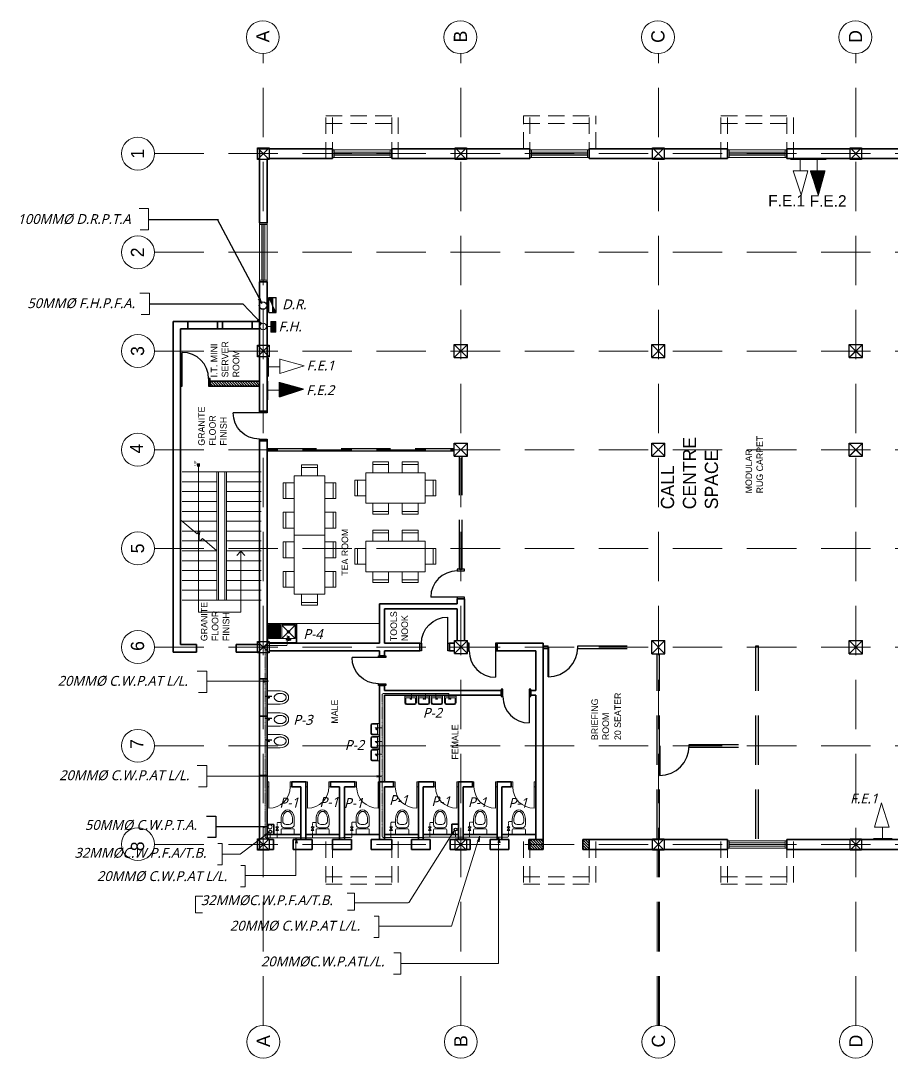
# Model space of a CAD drawing. Header units: millimetres. Extents: x -599088 to 175795, y -639251 to 31.
# Drawn here: x -297999 to -271529, y -127545 to -96008 of the extents above; entities that cross this region are included whole.
import ezdxf
from ezdxf.enums import TextEntityAlignment as Align

# ---------------------------------------------------------------- set-up
doc = ezdxf.new("R2010")
doc.units = ezdxf.units.MM
doc.header["$LTSCALE"] = 2
doc.header["$MEASUREMENT"] = 0
doc.linetypes.add('DASHED', pattern=[0.75, 0.5, -0.25])
doc.linetypes.add('DASHED2', pattern=[0.375, 0.25, -0.125])
doc.layers.get('0').update_dxf_attribs({"lineweight": 5})
for name, color, linetype, lineweight in [('Dim', 8, 'Continuous', 13), ('Fixtures', 7, 'Continuous', 5), ('GRID', 8, 'Continuous', 5), ('gridlines', 8, 'DASHED2', 5), ('Handrails', 8, 'Continuous', 5), ('Hatch', 8, 'Continuous', 5), ('LAYER1', 8, 'Continuous', 5), ('Layer2', 8, 'Continuous', 25), ('Layer4', 8, 'Continuous', 5), ('Layer5', 8, 'Continuous', 25), ("Supervisor's seat", 7, 'Continuous', 25), ('text', 8, 'Continuous', 5), ('TEXT3', 8, 'Continuous', 5), ('WALLS', 8, 'Continuous', 35), ('WIN-DOOR', 8, 'Continuous', 13), ('win_doors', 8, 'Continuous', 13), ('WINDOWS_DOORS', 8, 'Continuous', 5), ('WTER', 8, 'Continuous', 25)]:
    doc.layers.add(name, color=color, linetype=linetype, lineweight=lineweight)
doc.layers.add('DOORS', color=8, linetype='Continuous')
doc.layers.get('Dim').off()
doc.styles.add('LUCY', font='')
doc.styles.add('STYLUS', font='stylu.ttf')
doc.styles.get('LUCY').set_extended_font_data('Lucida Sans', italic=True)
pattern_1 = [(45, (0, 0), (-0.08838834765, 0.08838834765), [])]

# ---------------------------------------------------------------- blocks, each defined once
blk = doc.blocks.new('Grid no')
at = {"layer": 'GRID'}
blk.add_circle((0, 500), 500, dxfattribs=at)
blk.add_attdef('GRNO', text='', height=400, dxfattribs=at).set_placement((0, 500), align=Align.MIDDLE_CENTER)
blk = doc.blocks.new('W1800')
at = {"layer": 'WIN-DOOR'}
for points in [[(0, 0), (230, 0), (230, -50), (0, -50)], [(0, -1800), (230, -1800), (230, -1750), (0, -1750)]]:
    blk.add_lwpolyline(points, close=True, dxfattribs=at)
at = {"layer": 'WINDOWS_DOORS'}
for p, q in [((0, -1800), (0, 0)), ((0, 0), (230, 0)), ((230, 0), (230, -1800)), ((69, -1750), (69, -50)), ((114, -50), (114, -1750)), ((161, -1750), (161, -50)), ((230, -1800), (0, -1800))]:
    blk.add_line(p, q, dxfattribs=at)
blk = doc.blocks.new('STEP ARROW')
at = {"layer": 'Hatch'}
for p, q in [((4524, 0), (0, 0)), ((0, 0), (0, -1290)), ((4431, 30), (4521, 30)), ((4431, -30), (4521, -30)), ((1850, -1290), (1725, -1165)), ((0, -1290), (1850, -1290)), ((1850, -1290), (1725, -1415))]:
    blk.add_line(p, q, dxfattribs=at)
at = {"layer": 'text', "insert": (4454, 51), "char_height": 80, "width": 68, "attachment_point": 7}
blk.add_mtext('{\\fStylus BT|b0|i0|c0|p34;UP}', dxfattribs=at)
blk = doc.blocks.new('STEP CUT')
at = {"layer": 'Handrails', "linetype": 'Continuous'}
for p, q in [((333, 571), (-86, 79)), ((-225, -85), (-599, -524))]:
    blk.add_line(p, q, dxfattribs=at)
for points, knots in [([(-224, 17), (-266, 20), (-337, 17), (-265, -49), (-225, -85)], [321.725709, 321.725709, 321.725709, 321.725709, 418.129398, 535.034836, 535.034836, 535.034836, 535.034836]), ([(-86, 79), (-42, 49), (80, -36), (-134, 10), (-224, 17)], [0, 0, 0, 0, 115.30598, 321.725709, 321.725709, 321.725709, 321.725709])]:
    blk.add_open_spline(points, degree=3, knots=knots, dxfattribs=at)
blk = doc.blocks.new('wc')
for p, q in [((0, 458), (0, 308)), ((50, 458), (50, 408)), ((350, 408), (350, 458)), ((400, 308), (400, 458)), ((0, 150), (0, 0)), ((0, 0), (400, 0)), ((25, 175), (375, 175)), ((100, 208), (300, 208)), ((150, 308), (250, 308)), ((190, 208), (190, 175)), ((210, 208), (210, 175)), ((400, 0), (400, 150))]:
    blk.add_line(p, q)
for centre, radius, start, end in [((150, 408), 100, 180, 270), ((250, 408), 100, 270, 0), ((100, 308), 100, 180, 270), ((25, 150), 25, 90, 180), ((300, 308), 100, 270, 0), ((300, 308), 100, 270, 0), ((375, 150), 25, 360, 90)]:
    blk.add_arc(centre, radius, start, end)
blk.add_ellipse((200, 458), major_axis=(0, 300), ratio=0.666667, start_param=4.712389, end_param=7.853982)
blk.add_open_spline([(350, 458), (350, 466), (350, 474), (348, 496), (347, 510), (342, 537), (339, 551), (332, 576), (327, 588), (318, 611), (312, 622), (301, 641), (294, 650), (283, 665), (277, 670), (266, 681), (261, 685), (250, 693), (244, 696), (233, 701), (228, 703), (217, 706), (212, 707), (201, 708), (196, 708), (185, 706), (180, 705), (169, 702), (163, 700), (152, 694), (147, 691), (136, 682), (130, 678), (119, 667), (114, 661), (104, 647), (99, 640), (89, 624), (85, 616), (77, 598), (73, 589), (66, 569), (63, 559), (58, 538), (56, 527), (53, 506), (52, 494), (50, 475), (50, 466), (50, 458)], degree=3, knots=[4.712389, 4.712389, 4.712389, 4.712389, 4.805294, 4.805294, 4.96378, 4.96378, 5.122267, 5.122267, 5.280753, 5.280753, 5.439239, 5.439239, 5.597725, 5.597725, 5.724795, 5.724795, 5.851866, 5.851866, 5.978936, 5.978936, 6.106006, 6.106006, 6.233076, 6.233076, 6.360146, 6.360146, 6.487216, 6.487216, 6.614287, 6.614287, 6.741357, 6.741357, 6.868427, 6.868427, 6.995497, 6.995497, 7.122567, 7.122567, 7.249638, 7.249638, 7.376708, 7.376708, 7.503778, 7.503778, 7.630848, 7.630848, 7.757918, 7.757918, 7.853982, 7.853982, 7.853982, 7.853982])
blk = doc.blocks.new('d750l-150')
at = {"layer": 'WINDOWS_DOORS'}
blk.add_line((50, 150), (50, 800), dxfattribs=at)
for points in [[(50, 0), (0, 0), (0, 150), (50, 150)], [(750, 0), (700, 0), (700, 150), (750, 150)]]:
    blk.add_lwpolyline(points, close=True, dxfattribs=at)
blk.add_arc((50, 150), 650, 0, 90, dxfattribs=at)
blk = doc.blocks.new('bidet')
for p, q in [((0, 400), (0, 0)), ((400, 0), (400, 400)), ((0, 0), (400, 0)), ((0, 0), (200, 0)), ((0, 0), (200, 0))]:
    blk.add_line(p, q)
for radius in [23.9, 18.9, 13.9]:
    blk.add_circle((200, 50), radius)
blk.add_ellipse((200, 400), major_axis=(0, 256), ratio=0.780874, start_param=4.712389, end_param=7.853982)
for points in [[(325, 400), (325, 406), (325, 413), (323, 429), (322, 439), (318, 459), (316, 469), (309, 487), (306, 496), (298, 512), (293, 520), (284, 534), (279, 540), (268, 551), (263, 556), (252, 564), (246, 568), (235, 574), (229, 576), (218, 579), (213, 580), (202, 581), (197, 581), (186, 580), (180, 579), (169, 576), (164, 573), (153, 567), (147, 564), (136, 555), (131, 550), (120, 538), (115, 532), (106, 518), (101, 510), (93, 494), (90, 485), (84, 466), (81, 457), (78, 437), (76, 427), (75, 411), (75, 406), (75, 400)], [(325, 400), (325, 394), (325, 387), (323, 371), (322, 361), (318, 341), (316, 331), (309, 313), (306, 304), (298, 288), (293, 280), (284, 266), (279, 260), (268, 249), (263, 244), (252, 236), (246, 232), (235, 226), (229, 224), (218, 221), (213, 220), (202, 219), (197, 219), (186, 220), (180, 221), (169, 224), (164, 227), (153, 233), (147, 236), (136, 245), (131, 250), (120, 262), (115, 268), (106, 282), (101, 290), (93, 306), (90, 315), (84, 334), (81, 343), (78, 363), (76, 373), (75, 389), (75, 394), (75, 400)]]:
    blk.add_open_spline(points, degree=3, knots=[4.712389, 4.712389, 4.712389, 4.712389, 4.809848, 4.809848, 4.965569, 4.965569, 5.121291, 5.121291, 5.277012, 5.277012, 5.432733, 5.432733, 5.588455, 5.588455, 5.744176, 5.744176, 5.899897, 5.899897, 6.055619, 6.055619, 6.21134, 6.21134, 6.367061, 6.367061, 6.522783, 6.522783, 6.678504, 6.678504, 6.834226, 6.834226, 6.989947, 6.989947, 7.145668, 7.145668, 7.30139, 7.30139, 7.457111, 7.457111, 7.612832, 7.612832, 7.768554, 7.768554, 7.853982, 7.853982, 7.853982, 7.853982])
blk = doc.blocks.new('d900l')
at = {"linetype": 'ByBlock'}
blk.add_line((50, 230), (50, 1030), dxfattribs=at)
for points in [[(0, 0), (50, 0), (50, 230), (0, 230)], [(850, 0), (900, 0), (900, 230), (850, 230)]]:
    blk.add_lwpolyline(points, close=True, dxfattribs=at)
blk.add_arc((50, 230), 800, 0, 90, dxfattribs=at)
blk = doc.blocks.new('900 DOOR 2')
at = {"layer": 'Layer5'}
for p, q in [((900, 20), (0, 20)), ((900, 0), (0, 0))]:
    blk.add_line(p, q, dxfattribs=at)
blk.add_arc((0, 0), 900, 0, 90, dxfattribs=at)
blk = doc.blocks.new('sink900')
for p, q in [((0, 600), (0, 0)), ((900, 600), (0, 600)), ((0, 600), (50, 600)), ((0, 600), (100, 600)), ((20, 580), (20, 20)), ((880, 580), (20, 580)), ((450, 450), (50, 50)), ((50, 450), (450, 50)), ((50, 450), (50, 50)), ((450, 450), (50, 450)), ((168, 489), (325, 489)), ((230, 518), (230, 390)), ((230, 518), (260, 518)), ((260, 390), (230, 390)), ((260, 518), (260, 390)), ((450, 50), (450, 450)), ((450, 50), (450, 450)), ((450, 450), (850, 450)), ((490, 50), (490, 450)), ((490, 425), (850, 425)), ((490, 400), (850, 400)), ((490, 375), (850, 375)), ((490, 350), (850, 350)), ((490, 325), (850, 325)), ((850, 450), (850, 50)), ((880, 20), (880, 580)), ((900, 0), (900, 600)), ((0, 0), (900, 0)), ((20, 20), (880, 20)), ((50, 50), (450, 50)), ((490, 300), (850, 300)), ((490, 275), (850, 275)), ((850, 250), (490, 250)), ((850, 225), (490, 225)), ((850, 225), (490, 225)), ((850, 200), (490, 200)), ((850, 175), (490, 175)), ((850, 150), (490, 150)), ((850, 125), (490, 125)), ((850, 100), (490, 100)), ((850, 75), (490, 75)), ((850, 50), (490, 50))]:
    blk.add_line(p, q)
for centre, radius in [((197, 485), 20), ((288, 485), 20), ((250, 250), 40), ((250, 250), 30)]:
    blk.add_circle(centre, radius)
blk = doc.blocks.new('BASIN350')
for p, q in [((0, 200), (0, 0)), ((0, 0), (350, 0)), ((25, 200), (25, 50)), ((25, 50), (325, 50)), ((300, 250), (50, 250)), ((300, 225), (50, 225)), ((325, 50), (325, 200)), ((350, 0), (350, 200))]:
    blk.add_line(p, q)
for radius in [17.4, 12.4]:
    blk.add_circle((175, 75), radius)
for centre, radius, start, end in [((50, 200), 50, 90, 180), ((50, 200), 25, 90, 180), ((300, 200), 50, 0, 90), ((300, 200), 25, 360, 90)]:
    blk.add_arc(centre, radius, start, end)

msp = doc.modelspace()

# ---------------------------------------------------------------- hatches: boundary and pattern name
at = {"layer": 'Hatch'}
h = msp.add_hatch(dxfattribs=at)
h.set_pattern_fill('ANSI31', color=256, scale=450, angle=90, style=0)
h.set_pattern_definition([(135, (-407465.25, -166178.707), (-39.774756, -39.774756), [])])
h.paths.add_polyline_path([(-291871, -106967), (-292243, -106967), (-292243, -107117), (-290748, -107117), (-290748, -106967)])
h = msp.add_hatch(dxfattribs=at)
h.set_pattern_fill('ANSI31', color=256, scale=450, angle=90, style=0)
h.set_pattern_definition([(135, (-410110, -232280), (-39.774756, -39.774756), [])])
h.paths.add_polyline_path([(-282533, -120897), (-282533, -121047), (-282128, -121047), (-282128, -120897)])
h.paths.add_polyline_path([(-282533, -121047), (-282533, -121197), (-282128, -121197), (-282128, -121047)])
h.paths.add_polyline_path([(-280928, -121047), (-280928, -121197), (-280733, -121197), (-280733, -121047)])
h.paths.add_polyline_path([(-280928, -120897), (-280928, -121047), (-280733, -121047), (-280733, -120957), (-280733, -120897)])
at = {"layer": 'TEXT3'}
h = msp.add_hatch(dxfattribs=at)
h.set_pattern_fill('ANSI31', color=4, style=0)
h.set_pattern_definition(pattern_1)
edge = h.paths.add_edge_path()
edge.add_line((-273777, -101301), (-274016, -100567))
edge.add_line((-273776, -101308), (-273572, -100567))
edge.add_line((-273569, -100567), (-274017, -100567))
at = {"layer": 'TEXT3', "lineweight": 25}
h = msp.add_hatch(dxfattribs=at)
h.set_pattern_fill('ANSI31', color=4, style=0)
h.set_pattern_definition(pattern_1)
edge = h.paths.add_edge_path()
edge.add_line((-290350, -104418), (-290350, -104879))
edge.add_line((-290468, -104879), (-290468, -104418))
edge.add_line((-290468, -104879), (-290242, -104879))
edge.add_line((-290468, -104418), (-290242, -104418))
at = {"layer": 'TEXT3'}
h = msp.add_hatch(dxfattribs=at)
h.set_pattern_fill('ANSI31', color=4, style=0)
h.set_pattern_definition(pattern_1)
edge = h.paths.add_edge_path()
edge.add_line((-290403, -105472), (-290255, -105472))
edge.add_line((-290255, -105154), (-290255, -105472))
edge.add_line((-290403, -105154), (-290403, -105472))
edge.add_line((-290403, -105154), (-290256, -105154))
h = msp.add_hatch(dxfattribs=at)
h.set_pattern_fill('ANSI31', color=4, style=0)
h.set_pattern_definition(pattern_1)
edge = h.paths.add_edge_path()
edge.add_line((-289408, -107203), (-290148, -106999))
edge.add_line((-290148, -106996), (-290148, -107444))
edge.add_line((-289415, -107204), (-290148, -107443))

# ---------------------------------------------------------------- linework, layer by layer
at = {"color": 8, "linetype": 'Continuous'}
for p, q in [((-288990, -109508), (-289470, -109508)), ((-289470, -109508), (-289470, -109840)), ((-289470, -109588), (-288990, -109588)), ((-288990, -109840), (-288990, -109508)), ((-287520, -109745), (-285720, -109745)), ((-287520, -109745), (-287520, -110675)), ((-287310, -109493), (-286830, -109493)), ((-286410, -109493), (-285930, -109493)), ((-285720, -109745), (-285720, -110675)), ((-289947, -110530), (-289947, -110050)), ((-289695, -109840), (-288765, -109840)), ((-288765, -110740), (-288765, -109840)), ((-288765, -110530), (-288765, -110050)), ((-288513, -110530), (-288513, -110050)), ((-287852, -110450), (-287852, -109970)), ((-287852, -109970), (-287520, -109970)), ((-287772, -109970), (-287772, -110450)), ((-285388, -109970), (-285720, -109970)), ((-285468, -109970), (-285468, -110450)), ((-285388, -110450), (-285388, -109970)), ((-287520, -110450), (-287852, -110450)), ((-287520, -110675), (-286620, -110675)), ((-287310, -110675), (-286830, -110675)), ((-286620, -110675), (-285720, -110675)), ((-286410, -110675), (-285930, -110675)), ((-285720, -110450), (-285388, -110450)), ((-289947, -111430), (-289947, -110950)), ((-288765, -111430), (-288765, -110950)), ((-288513, -111430), (-288513, -110950)), ((-287310, -110927), (-286830, -110927)), ((-286410, -110927), (-285930, -110927)), ((-289695, -113440), (-289695, -111640)), ((-287310, -111573), (-286830, -111573)), ((-286410, -111573), (-285930, -111573)), ((-289947, -112330), (-289947, -111850)), ((-288513, -112330), (-288513, -111850)), ((-287520, -111825), (-285720, -111825)), ((-287520, -111825), (-287520, -112755)), ((-285720, -111825), (-285720, -112755)), ((-287852, -112530), (-287852, -112050)), ((-287852, -112050), (-287520, -112050)), ((-287772, -112050), (-287772, -112530)), ((-285388, -112050), (-285720, -112050)), ((-285468, -112050), (-285468, -112530)), ((-285388, -112530), (-285388, -112050)), ((-288765, -113440), (-288765, -112540)), ((-287520, -112530), (-287852, -112530)), ((-285720, -112530), (-285388, -112530)), ((-289947, -113230), (-289947, -112750)), ((-288513, -113230), (-288513, -112750)), ((-287520, -112755), (-286620, -112755)), ((-287310, -112755), (-286830, -112755)), ((-286620, -112755), (-285720, -112755)), ((-286410, -112755), (-285930, -112755)), ((-287310, -113007), (-286830, -113007)), ((-286410, -113007), (-285930, -113007)), ((-289695, -113440), (-288765, -113440)), ((-289470, -113772), (-289470, -113440)), ((-288990, -113440), (-288990, -113772)), ((-289470, -113692), (-288990, -113692)), ((-288990, -113772), (-289470, -113772))]:
    msp.add_line(p, q, dxfattribs=at)
for points in [[(-286830, -109745), (-286830, -109413), (-287310, -109413), (-287310, -109745)], [(-285930, -109745), (-285930, -109413), (-286410, -109413), (-286410, -109745)], [(-289695, -110050), (-290027, -110050), (-290027, -110530), (-289695, -110530)], [(-288765, -110050), (-288433, -110050), (-288433, -110530), (-288765, -110530)], [(-286830, -110675), (-286830, -111007), (-287310, -111007), (-287310, -110675)], [(-285930, -110675), (-285930, -111007), (-286410, -111007), (-286410, -110675)], [(-289695, -110950), (-290027, -110950), (-290027, -111430), (-289695, -111430)], [(-288765, -110950), (-288433, -110950), (-288433, -111430), (-288765, -111430)], [(-286830, -111825), (-286830, -111493), (-287310, -111493), (-287310, -111825)], [(-285930, -111825), (-285930, -111493), (-286410, -111493), (-286410, -111825)], [(-289695, -111850), (-290027, -111850), (-290027, -112330), (-289695, -112330)], [(-288765, -111850), (-288433, -111850), (-288433, -112330), (-288765, -112330)], [(-289695, -112750), (-290027, -112750), (-290027, -113230), (-289695, -113230)], [(-288765, -112750), (-288433, -112750), (-288433, -113230), (-288765, -113230)], [(-286830, -112755), (-286830, -113087), (-287310, -113087), (-287310, -112755)], [(-285930, -112755), (-285930, -113087), (-286410, -113087), (-286410, -112755)]]:
    msp.add_lwpolyline(points, dxfattribs=at)
at = {"layer": 'DOORS', "color": 1}
for p, q in [((-294116, -102047), (-291991, -102047)), ((-290666, -104599), (-292023, -102047)), ((-294090, -104617), (-291253, -104617)), ((-290666, -104599), (-290775, -104467)), ((-290678, -105217), (-290819, -105120)), ((-290478, -116084), (-290646, -116118)), ((-287019, -118970), (-287187, -119004)), ((-290456, -120678), (-290606, -120762)), ((-284830, -120607), (-284890, -120767)), ((-289642, -120843), (-289608, -121010)), ((-284065, -120795), (-284083, -120965)), ((-283484, -120830), (-283451, -120997))]:
    msp.add_line(p, q, dxfattribs=at)
for points in [[(-290666, -104599), (-290775, -104467), (-290716, -104434)], [(-290678, -105217), (-290819, -105120), (-290772, -105072)], [(-290478, -116084), (-290646, -116118), (-290647, -116051)], [(-287019, -118970), (-287187, -119004), (-287188, -118937)], [(-290486, -120508), (-290650, -120555), (-290657, -120488)], [(-290456, -120678), (-290573, -120803), (-290614, -120750)], [(-284830, -120607), (-284890, -120767), (-284948, -120732)], [(-289642, -120843), (-289608, -121010), (-289675, -121012)], [(-284065, -120795), (-284083, -120965), (-284148, -120947)], [(-283484, -120830), (-283451, -120997), (-283518, -120999)]]:
    msp.add_solid(points, dxfattribs=at)
at = {"layer": 'Fixtures'}
for p, q in [((-287098, -114332), (-290518, -114332)), ((-285461, -120290), (-285461, -120440)), ((-285411, -120290), (-285411, -120340)), ((-285311, -120440), (-285211, -120440)), ((-285111, -120340), (-285111, -120290)), ((-285061, -120440), (-285061, -120290)), ((-283071, -120290), (-283071, -120440)), ((-283021, -120290), (-283021, -120340)), ((-282921, -120440), (-282821, -120440)), ((-282721, -120340), (-282721, -120290)), ((-282671, -120440), (-282671, -120290)), ((-285461, -120597), (-285461, -120747)), ((-285461, -120747), (-285061, -120747)), ((-285436, -120572), (-285086, -120572)), ((-285361, -120540), (-285161, -120540)), ((-285271, -120540), (-285271, -120572)), ((-285251, -120540), (-285251, -120572)), ((-285061, -120747), (-285061, -120597)), ((-283071, -120597), (-283071, -120747)), ((-283071, -120747), (-282671, -120747)), ((-283046, -120572), (-282696, -120572)), ((-282971, -120540), (-282771, -120540)), ((-282881, -120540), (-282881, -120572)), ((-282861, -120540), (-282861, -120572)), ((-282671, -120747), (-282671, -120597))]:
    msp.add_line(p, q, dxfattribs=at)
for centre, radius, start, end in [((-285361, -120440), 100, 180, 270), ((-285311, -120340), 100, 180, 270), ((-285211, -120340), 100, 270, 0), ((-285161, -120440), 100, 270, 0), ((-285161, -120440), 100, 270, 0), ((-282971, -120440), 100, 180, 270), ((-282921, -120340), 100, 180, 270), ((-282821, -120340), 100, 270, 0), ((-282771, -120440), 100, 270, 0), ((-282771, -120440), 100, 270, 0), ((-285436, -120597), 25, 90, 180), ((-285086, -120597), 25, 0, 90), ((-283046, -120597), 25, 90, 180), ((-282696, -120597), 25, 0, 90)]:
    msp.add_arc(centre, radius, start, end, dxfattribs=at)
for centre in [(-285261, -120290), (-282871, -120290)]:
    msp.add_ellipse(centre, major_axis=(0, 300), ratio=0.666667, start_param=4.712389, end_param=7.853982, dxfattribs=at)
for points in [[(-285111, -120290), (-285111, -120282), (-285111, -120273), (-285112, -120251), (-285114, -120237), (-285118, -120210), (-285121, -120197), (-285129, -120172), (-285133, -120159), (-285143, -120137), (-285148, -120126), (-285160, -120106), (-285166, -120097), (-285178, -120083), (-285183, -120077), (-285194, -120067), (-285200, -120062), (-285211, -120055), (-285216, -120052), (-285227, -120046), (-285233, -120044), (-285244, -120041), (-285249, -120041), (-285260, -120040), (-285265, -120040), (-285276, -120041), (-285281, -120042), (-285292, -120046), (-285297, -120048), (-285308, -120054), (-285314, -120057), (-285325, -120065), (-285330, -120070), (-285341, -120081), (-285347, -120087), (-285357, -120100), (-285362, -120107), (-285371, -120123), (-285376, -120131), (-285384, -120149), (-285388, -120159), (-285394, -120178), (-285397, -120188), (-285402, -120209), (-285405, -120220), (-285408, -120242), (-285409, -120253), (-285410, -120273), (-285411, -120281), (-285411, -120290)], [(-282721, -120290), (-282721, -120282), (-282721, -120273), (-282722, -120251), (-282724, -120237), (-282728, -120210), (-282731, -120197), (-282739, -120172), (-282743, -120159), (-282753, -120137), (-282758, -120126), (-282770, -120106), (-282776, -120097), (-282788, -120083), (-282793, -120077), (-282804, -120067), (-282810, -120062), (-282821, -120055), (-282826, -120052), (-282837, -120046), (-282843, -120044), (-282854, -120041), (-282859, -120041), (-282870, -120040), (-282875, -120040), (-282886, -120041), (-282891, -120042), (-282902, -120046), (-282907, -120048), (-282918, -120054), (-282924, -120057), (-282935, -120065), (-282940, -120070), (-282951, -120081), (-282957, -120087), (-282967, -120100), (-282972, -120107), (-282981, -120123), (-282986, -120131), (-282994, -120149), (-282998, -120159), (-283004, -120178), (-283007, -120188), (-283012, -120209), (-283015, -120220), (-283018, -120242), (-283019, -120253), (-283020, -120273), (-283021, -120281), (-283021, -120290)]]:
    msp.add_open_spline(points, degree=3, knots=[4.712389, 4.712389, 4.712389, 4.712389, 4.805294, 4.805294, 4.96378, 4.96378, 5.122267, 5.122267, 5.280753, 5.280753, 5.439239, 5.439239, 5.597725, 5.597725, 5.724795, 5.724795, 5.851866, 5.851866, 5.978936, 5.978936, 6.106006, 6.106006, 6.233076, 6.233076, 6.360146, 6.360146, 6.487216, 6.487216, 6.614287, 6.614287, 6.741357, 6.741357, 6.868427, 6.868427, 6.995497, 6.995497, 7.122567, 7.122567, 7.249638, 7.249638, 7.376708, 7.376708, 7.503778, 7.503778, 7.630848, 7.630848, 7.757918, 7.757918, 7.853982, 7.853982, 7.853982, 7.853982], dxfattribs=at)
at = {"layer": 'gridlines', "ltscale": 3000}
for p, q in [((-290633, -126545), (-290633, -97008)), ((-284633, -126545), (-284633, -97008)), ((-278633, -126545), (-278633, -97008)), ((-272633, -126545), (-272633, -97008)), ((-293942, -100047), (-257196, -100047)), ((-293942, -103047), (-257196, -103047)), ((-293942, -106047), (-257196, -106047)), ((-293942, -109047), (-257196, -109047)), ((-293942, -112047), (-257196, -112047)), ((-293942, -115047), (-257196, -115047)), ((-293942, -118047), (-257196, -118047)), ((-293942, -121047), (-257196, -121047)), ((-278671, -126545), (-278671, -121222)), ((-278596, -126545), (-278596, -121222))]:
    msp.add_line(p, q, dxfattribs=at)
at = {"layer": 'gridlines', "lineweight": 30, "ltscale": 3000}
for p, q in [((-290518, -109010), (-284833, -109010)), ((-284671, -112682), (-284671, -109247)), ((-284596, -112682), (-284596, -109247)), ((-281078, -115010), (-278833, -115010)), ((-281078, -115085), (-278833, -115085)), ((-275671, -120872), (-275671, -115010)), ((-275596, -120872), (-275596, -115010)), ((-278671, -120872), (-278671, -115247)), ((-278596, -120872), (-278596, -115247)), ((-277696, -118010), (-275596, -118010)), ((-277696, -118085), (-275596, -118085))]:
    msp.add_line(p, q, dxfattribs=at)
at = {"layer": 'gridlines', "color": 206, "linetype": 'Continuous', "lineweight": 30, "ltscale": 3000}
for p, q in [((-290518, -109085), (-284833, -109085)), ((-284671, -112682), (-284594, -112682)), ((-282128, -115007), (-281978, -115007)), ((-282128, -115010), (-281978, -115010)), ((-282128, -115085), (-281978, -115085)), ((-281978, -115085), (-281978, -115010)), ((-281078, -115085), (-281078, -115010)), ((-275671, -115010), (-275596, -115010)), ((-277696, -118085), (-277696, -118010))]:
    msp.add_line(p, q, dxfattribs=at)
at = {"layer": 'Handrails'}
for p, q in [((-292042, -113620), (-292042, -109720)), ((-291992, -113620), (-291992, -109720)), ((-291797, -113620), (-291797, -109720)), ((-291747, -113620), (-291747, -109720))]:
    msp.add_line(p, q, dxfattribs=at)
at = {"layer": 'Hatch', "color": 8, "linetype": 'Continuous'}
for p, q in [((-289695, -111640), (-289695, -109840)), ((-288765, -111640), (-288765, -110740)), ((-289695, -111640), (-288765, -111640)), ((-289695, -111640), (-288765, -111640)), ((-288765, -112540), (-288765, -111640)), ((-288765, -112330), (-288765, -111850)), ((-288765, -113230), (-288765, -112750))]:
    msp.add_line(p, q, dxfattribs=at)
at = {"layer": 'LAYER1'}
for p, q in [((-290808, -99872), (-290458, -100222)), ((-290458, -99872), (-290808, -100222)), ((-284808, -99872), (-284458, -100222)), ((-284458, -99872), (-284808, -100222)), ((-278808, -99872), (-278458, -100222)), ((-278458, -99872), (-278808, -100222)), ((-272808, -99872), (-272458, -100222)), ((-272458, -99872), (-272808, -100222)), ((-290808, -105872), (-290458, -106222)), ((-290458, -105872), (-290808, -106222)), ((-284833, -105847), (-284433, -106247)), ((-284833, -106247), (-284433, -105847)), ((-278833, -105847), (-278433, -106247)), ((-278833, -106247), (-278433, -105847)), ((-272833, -105847), (-272433, -106247)), ((-272833, -106247), (-272433, -105847)), ((-272774, -105906), (-272492, -106189)), ((-272492, -105906), (-272774, -106189)), ((-284833, -108847), (-284433, -109247)), ((-284833, -109247), (-284433, -108847)), ((-278833, -108847), (-278433, -109247)), ((-278833, -109247), (-278433, -108847)), ((-272833, -108847), (-272433, -109247)), ((-272833, -109247), (-272433, -108847)), ((-272774, -108906), (-272492, -109189)), ((-272492, -108906), (-272774, -109189)), ((-290697, -109720), (-293092, -109720)), ((-292042, -110020), (-293092, -110020)), ((-290697, -110020), (-291747, -110020)), ((-292042, -110320), (-293092, -110320)), ((-290697, -110320), (-291747, -110320)), ((-292042, -110620), (-293092, -110620)), ((-290697, -110620), (-291747, -110620)), ((-292042, -110920), (-293092, -110920)), ((-290697, -110920), (-291747, -110920)), ((-292042, -111220), (-293092, -111220)), ((-290697, -111220), (-291747, -111220)), ((-292747, -111520), (-293092, -111520)), ((-292042, -111520), (-292747, -111520)), ((-290697, -111520), (-291747, -111520)), ((-292395, -111820), (-293092, -111820)), ((-292042, -111820), (-292395, -111820)), ((-290697, -111820), (-291747, -111820)), ((-292042, -112120), (-293092, -112120)), ((-290697, -112120), (-291747, -112120)), ((-292042, -112420), (-293092, -112420)), ((-290697, -112420), (-291747, -112420)), ((-292042, -112720), (-293092, -112720)), ((-290697, -112720), (-291747, -112720)), ((-292042, -113020), (-293092, -113020)), ((-290697, -113020), (-291747, -113020)), ((-292042, -113320), (-293092, -113320)), ((-290697, -113320), (-291747, -113320)), ((-290697, -113620), (-293092, -113620)), ((-290808, -114872), (-290458, -115222)), ((-290458, -114872), (-290808, -115222)), ((-284830, -114845), (-284430, -115245)), ((-284830, -115245), (-284430, -114845)), ((-278833, -114847), (-278433, -115247)), ((-278833, -115247), (-278433, -114847)), ((-272833, -114847), (-272433, -115247)), ((-272833, -115247), (-272433, -114847)), ((-290808, -120872), (-290458, -121222)), ((-290458, -120872), (-290808, -121222)), ((-284808, -120872), (-284458, -121222)), ((-284458, -120872), (-284808, -121222)), ((-278808, -120872), (-278458, -121222)), ((-278458, -120872), (-278808, -121222)), ((-272808, -120872), (-272458, -121222)), ((-272458, -120872), (-272808, -121222))]:
    msp.add_line(p, q, dxfattribs=at)
at = {"layer": 'Layer2'}
for p, q in [((-284833, -105847), (-284433, -105847)), ((-284833, -106247), (-284833, -105847)), ((-284433, -106247), (-284433, -105847)), ((-278833, -105847), (-278433, -105847)), ((-278833, -106247), (-278833, -105847)), ((-278433, -106247), (-278433, -105847)), ((-272833, -105847), (-272433, -105847)), ((-272833, -106247), (-272833, -105847)), ((-272433, -106247), (-272433, -105847)), ((-284833, -106247), (-284433, -106247)), ((-278833, -106247), (-278433, -106247)), ((-272833, -106247), (-272433, -106247)), ((-284833, -108847), (-284433, -108847)), ((-284833, -109247), (-284833, -108847)), ((-284433, -109247), (-284433, -108847)), ((-278833, -108847), (-278433, -108847)), ((-278833, -109247), (-278833, -108847)), ((-278433, -109247), (-278433, -108847)), ((-272833, -108847), (-272433, -108847)), ((-272833, -109247), (-272833, -108847)), ((-272433, -109247), (-272433, -108847)), ((-284833, -109247), (-284433, -109247)), ((-278833, -109247), (-278433, -109247)), ((-272833, -109247), (-272433, -109247)), ((-284830, -114845), (-284430, -114845)), ((-284830, -115245), (-284830, -114845)), ((-284430, -115245), (-284430, -114845)), ((-278833, -114847), (-278433, -114847)), ((-278833, -115247), (-278833, -114847)), ((-278433, -115247), (-278433, -114847)), ((-272833, -114847), (-272433, -114847)), ((-272833, -115247), (-272833, -114847)), ((-272433, -115247), (-272433, -114847)), ((-284830, -115245), (-284430, -115245)), ((-278833, -115247), (-278433, -115247)), ((-272833, -115247), (-272433, -115247))]:
    msp.add_line(p, q, dxfattribs=at)
for points in [[(-290458, -99872), (-290458, -100222), (-290808, -100222), (-290808, -99872)], [(-284458, -99872), (-284458, -100222), (-284808, -100222), (-284808, -99872)], [(-278458, -99872), (-278458, -100222), (-278808, -100222), (-278808, -99872)], [(-272458, -99872), (-272458, -100222), (-272808, -100222), (-272808, -99872)], [(-290458, -105872), (-290458, -106222), (-290808, -106222), (-290808, -105872)], [(-290458, -114872), (-290458, -115222), (-290808, -115222), (-290808, -114872)], [(-290458, -120872), (-290458, -121222), (-290808, -121222), (-290808, -120872)], [(-284458, -120872), (-284458, -121222), (-284808, -121222), (-284808, -120872)], [(-278458, -120872), (-278458, -121222), (-278808, -121222), (-278808, -120872)], [(-272458, -120872), (-272458, -121222), (-272808, -121222), (-272808, -120872)]]:
    msp.add_lwpolyline(points, close=True, dxfattribs=at)
at = {"layer": 'Layer4', "linetype": 'DASHED2', "ltscale": 1000}
for p, q in [((-288733, -98897), (-286533, -98897)), ((-288733, -100197), (-288733, -98897)), ((-288533, -100197), (-288533, -98897)), ((-286733, -100197), (-286733, -98897)), ((-286533, -100197), (-286533, -98897)), ((-282733, -98897), (-280533, -98897)), ((-282733, -99897), (-282733, -98897)), ((-282533, -100197), (-282533, -98897)), ((-280733, -100197), (-280733, -98897)), ((-280533, -99897), (-280533, -98897)), ((-276733, -98897), (-274533, -98897)), ((-276733, -100197), (-276733, -98897)), ((-276533, -100197), (-276533, -98897)), ((-274733, -100197), (-274733, -98897)), ((-274533, -100197), (-274533, -98897)), ((-288733, -99127), (-286533, -99127)), ((-282733, -99127), (-280533, -99127)), ((-276733, -99127), (-274533, -99127)), ((-288733, -120957), (-288733, -122257)), ((-288533, -120957), (-288533, -122257)), ((-286733, -120957), (-286733, -122257)), ((-286533, -120957), (-286533, -122257)), ((-282733, -120957), (-282733, -122257)), ((-282533, -120957), (-282533, -122257)), ((-280733, -120957), (-280733, -122257)), ((-280533, -120957), (-280533, -122257)), ((-276733, -120957), (-276733, -122257)), ((-276533, -120957), (-276533, -122257)), ((-274733, -120957), (-274733, -122257)), ((-274533, -120957), (-274533, -122257)), ((-288733, -122027), (-286533, -122027)), ((-282733, -122027), (-280533, -122027)), ((-276733, -122027), (-274533, -122027)), ((-288733, -122257), (-286533, -122257)), ((-282733, -122257), (-280533, -122257)), ((-276733, -122257), (-274533, -122257))]:
    msp.add_line(p, q, dxfattribs=at)
at = {"layer": 'TEXT3', "color": 4}
for p, q in [((-274062, -100226), (-274622, -100226)), ((-274330, -100226), (-274330, -100567)), ((-273541, -100226), (-274101, -100226)), ((-273809, -100226), (-273809, -100567)), ((-274089, -100567), (-274538, -100567)), ((-274298, -101301), (-274537, -100567)), ((-274297, -101308), (-274093, -100567)), ((-273569, -100567), (-274017, -100567)), ((-273777, -101301), (-274016, -100567)), ((-273776, -101308), (-273572, -100567)), ((-290533, -105298), (-290403, -105298)), ((-290403, -105154), (-290403, -105472)), ((-290403, -105154), (-290256, -105154)), ((-290255, -105154), (-290255, -105472)), ((-290403, -105472), (-290255, -105472)), ((-290471, -106259), (-290471, -106819)), ((-290471, -106527), (-290130, -106527)), ((-290130, -106287), (-290130, -106735)), ((-289389, -106494), (-290130, -106290)), ((-289396, -106495), (-290130, -106734)), ((-290490, -106968), (-290490, -107528)), ((-290148, -106996), (-290148, -107444)), ((-289408, -107203), (-290148, -106999)), ((-289415, -107204), (-290148, -107443)), ((-290490, -107236), (-290148, -107236)), ((-286127, -116462), (-286127, -116643)), ((-285707, -116462), (-285707, -116643)), ((-285397, -116462), (-285397, -116643)), ((-284996, -116462), (-284996, -116643)), ((-271860, -119784), (-272064, -120525)), ((-271859, -119791), (-271620, -120525)), ((-272068, -120525), (-271619, -120525)), ((-271828, -120866), (-271828, -120525)), ((-272095, -120866), (-271535, -120866))]:
    msp.add_line(p, q, dxfattribs=at)
at = {"layer": 'TEXT3', "color": 1}
for p, q in [((-294404, -101714), (-294116, -101714)), ((-294116, -101714), (-294116, -102362)), ((-294116, -102362), (-294370, -102362)), ((-294378, -104293), (-294090, -104293)), ((-294090, -104293), (-294090, -104940)), ((-291257, -104617), (-290678, -105217)), ((-294090, -104940), (-294344, -104940)), ((-292638, -115780), (-292350, -115780)), ((-292350, -115780), (-292350, -116428)), ((-292350, -116084), (-290478, -116084)), ((-292350, -116428), (-292604, -116428)), ((-292638, -118650), (-292350, -118650)), ((-292350, -118650), (-292350, -119297)), ((-292350, -118970), (-287019, -118970)), ((-292350, -119297), (-292604, -119297)), ((-290460, -120680), (-291333, -121337)), ((-284830, -120607), (-286204, -122804)), ((-292015, -121015), (-291881, -121015)), ((-291881, -121015), (-291881, -121662)), ((-289642, -120843), (-289642, -121990)), ((-284065, -120795), (-284919, -123529)), ((-283484, -120830), (-283484, -124661)), ((-291333, -121337), (-291878, -121337)), ((-291881, -121662), (-292027, -121662)), ((-291315, -121686), (-291180, -121686)), ((-291180, -121686), (-291180, -122334)), ((-289642, -121990), (-291180, -121990)), ((-291180, -122334), (-291327, -122334)), ((-292691, -123126), (-292691, -122616)), ((-292691, -122616), (-292470, -122616)), ((-287861, -122531), (-288082, -122531)), ((-287861, -123041), (-287861, -122531)), ((-287861, -122818), (-286230, -122818)), ((-292481, -123126), (-292691, -123126)), ((-288070, -123041), (-287861, -123041)), ((-287260, -123225), (-287125, -123225)), ((-287125, -123225), (-287125, -123872)), ((-284919, -123529), (-287125, -123529)), ((-287125, -123872), (-287272, -123872)), ((-286663, -124340), (-286453, -124340)), ((-286453, -124340), (-286453, -124988)), ((-286453, -124661), (-283484, -124661)), ((-286453, -124988), (-286675, -124988))]:
    msp.add_line(p, q, dxfattribs=at)
at = {"layer": 'TEXT3', "color": 4, "lineweight": 25}
msp.add_line((-290535, -104671), (-290463, -104671), dxfattribs=at)
at = {"layer": 'TEXT3', "color": 4, "linetype": 'DASHED'}
for p, q in [((-289910, -114690), (-289910, -114972)), ((-290578, -120814), (-290578, -115032)), ((-290548, -115002), (-289940, -115002)), ((-287019, -120802), (-287019, -116492)), ((-286989, -116462), (-284996, -116462)), ((-287244, -117503), (-287019, -117503)), ((-287244, -117916), (-287019, -117916)), ((-287244, -118302), (-287019, -118302)), ((-290214, -120405), (-290214, -120508)), ((-290094, -120375), (-290184, -120375)), ((-289137, -120405), (-289137, -120508)), ((-289027, -120375), (-289107, -120375)), ((-287946, -120395), (-287946, -120508)), ((-287816, -120365), (-287916, -120365)), ((-286754, -120395), (-286754, -120508)), ((-286614, -120365), (-286724, -120365)), ((-285577, -120405), (-285577, -120508)), ((-285461, -120375), (-285547, -120375)), ((-284367, -120395), (-284367, -120508)), ((-284247, -120365), (-284337, -120365)), ((-283187, -120375), (-283187, -120508)), ((-283071, -120345), (-283157, -120345)), ((-290428, -120701), (-290428, -120844)), ((-290214, -120617), (-290214, -120844)), ((-289137, -120561), (-289137, -120566)), ((-289137, -120617), (-289137, -120845)), ((-287946, -120505), (-287946, -120508)), ((-287946, -120561), (-287946, -120566)), ((-287946, -120617), (-287946, -120809)), ((-286754, -120617), (-286754, -120831)), ((-285577, -120561), (-285577, -120566)), ((-285577, -120617), (-285577, -120829)), ((-284790, -120617), (-284790, -120827)), ((-284367, -120505), (-284367, -120508)), ((-284367, -120561), (-284367, -120566)), ((-284367, -120561), (-284367, -120566)), ((-284367, -120617), (-284367, -120826)), ((-283188, -120561), (-283188, -120566)), ((-283187, -120483), (-283187, -120508)), ((-283187, -120561), (-283187, -120565)), ((-283187, -120617), (-283187, -120794)), ((-290548, -120844), (-287976, -120839)), ((-286989, -120832), (-283217, -120824))]:
    msp.add_line(p, q, dxfattribs=at)
at = {"layer": 'TEXT3', "color": 1, "lineweight": 25}
for p, q in [((-292358, -120189), (-292070, -120189)), ((-292070, -120189), (-292070, -120837)), ((-290490, -120510), (-292070, -120510)), ((-292070, -120837), (-292324, -120837))]:
    msp.add_line(p, q, dxfattribs=at)
at = {"layer": 'TEXT3', "color": 4, "linetype": 'Continuous'}
for p, q in [((-290168, -120508), (-290255, -120617)), ((-290255, -120617), (-290172, -120617)), ((-290253, -120508), (-290168, -120508)), ((-290253, -120508), (-290172, -120617)), ((-289091, -120508), (-289178, -120617)), ((-289178, -120617), (-289095, -120617)), ((-289177, -120508), (-289091, -120508)), ((-289177, -120508), (-289095, -120617)), ((-287900, -120508), (-287986, -120617)), ((-287986, -120617), (-287904, -120617)), ((-287985, -120508), (-287900, -120508)), ((-287985, -120508), (-287904, -120617)), ((-286708, -120508), (-286795, -120617)), ((-286795, -120617), (-286713, -120617)), ((-286794, -120508), (-286708, -120508)), ((-286794, -120508), (-286713, -120617)), ((-285531, -120508), (-285618, -120617)), ((-285618, -120617), (-285535, -120617)), ((-285617, -120508), (-285531, -120508)), ((-285617, -120508), (-285535, -120617)), ((-284321, -120508), (-284408, -120617)), ((-284408, -120617), (-284325, -120617)), ((-284407, -120508), (-284321, -120508)), ((-284407, -120508), (-284325, -120617)), ((-283142, -120508), (-283229, -120617)), ((-283229, -120617), (-283146, -120617)), ((-283227, -120508), (-283142, -120508)), ((-283227, -120508), (-283146, -120617))]:
    msp.add_line(p, q, dxfattribs=at)
at = {"layer": 'TEXT3', "color": 4}
for centre, radius in [((-290633, -105303), 100), ((-290427, -120510), 60.8)]:
    msp.add_circle(centre, radius, dxfattribs=at)
at = {"layer": 'TEXT3', "color": 4, "linetype": 'Continuous', "lineweight": 25}
msp.add_circle((-290419, -120659), 43.3, dxfattribs=at)
at = {"layer": 'TEXT3', "color": 4, "linetype": 'DASHED'}
for centre, start, end in [((-290548, -115032), 90, 180), ((-289940, -114972), 270, 0), ((-286989, -116492), 90, 180), ((-290184, -120405), 90, 180), ((-289107, -120405), 90, 180), ((-287916, -120395), 90, 180), ((-286724, -120395), 90, 180), ((-285547, -120405), 90, 180), ((-284337, -120395), 90, 180), ((-283157, -120375), 90, 180), ((-290548, -120814), 180, 270.1284), ((-287976, -120809), 270.1294, 360), ((-286989, -120802), 180, 270.1137), ((-283217, -120794), 270.1137, 360)]:
    msp.add_arc(centre, 30, start, end, dxfattribs=at)
at = {"layer": 'TEXT3', "color": 6}
msp.add_arc((-286230, -122788), 30, 270, 328.3735, dxfattribs=at)
at = {"layer": 'WALLS'}
for p, q in [((-290748, -99897), (-288533, -99897)), ((-290748, -102147), (-290748, -99897)), ((-288533, -100197), (-288533, -99897)), ((-286733, -100197), (-286733, -99897)), ((-286733, -99897), (-282533, -99897)), ((-282533, -100197), (-282533, -99897)), ((-280733, -100197), (-280733, -99897)), ((-280733, -99897), (-276533, -99897)), ((-276533, -100197), (-276533, -99897)), ((-274733, -100197), (-274733, -99897)), ((-274733, -99897), (-270533, -99897)), ((-290518, -100197), (-288533, -100197)), ((-290518, -102147), (-290518, -100197)), ((-286733, -100197), (-282533, -100197)), ((-280733, -100197), (-276533, -100197)), ((-274733, -100197), (-270533, -100197)), ((-290518, -102147), (-290748, -102147)), ((-290518, -103947), (-290748, -103947)), ((-290748, -107877), (-290748, -103947)), ((-290518, -107877), (-290518, -103947)), ((-293373, -115197), (-293373, -105147)), ((-292021, -105147), (-293373, -105147)), ((-292921, -105147), (-292921, -105377)), ((-291871, -105147), (-292021, -105147)), ((-292021, -105147), (-292021, -105377)), ((-290748, -105147), (-291871, -105147)), ((-291871, -105147), (-291871, -105377)), ((-290971, -105147), (-290971, -105377)), ((-293143, -114967), (-293143, -105377)), ((-292021, -105377), (-293143, -105377)), ((-292021, -105377), (-291871, -105377)), ((-290748, -105377), (-291871, -105377)), ((-292243, -107117), (-292243, -106967)), ((-291871, -106967), (-292243, -106967)), ((-290748, -107117), (-292243, -107117)), ((-290748, -106967), (-291871, -106967)), ((-290518, -107877), (-290748, -107877)), ((-290748, -114872), (-290748, -108777)), ((-290518, -108777), (-290748, -108777)), ((-290518, -114872), (-290518, -108777)), ((-287098, -113732), (-284748, -113732)), ((-287098, -114932), (-287098, -113732)), ((-284748, -113732), (-284748, -113582)), ((-284748, -113582), (-284518, -113582)), ((-284518, -114845), (-284518, -113582)), ((-286948, -114932), (-286948, -113882)), ((-286948, -113882), (-284748, -113882)), ((-284748, -114845), (-284748, -113882)), ((-293143, -114967), (-292661, -114967)), ((-292661, -115197), (-292661, -114967)), ((-291461, -115197), (-291461, -114967)), ((-291461, -114967), (-290748, -114967)), ((-290748, -116010), (-290748, -114872)), ((-290518, -116010), (-290518, -114872)), ((-290458, -114932), (-287098, -114932)), ((-286948, -114932), (-285880, -114932)), ((-285880, -115162), (-285880, -114932)), ((-284980, -115162), (-284980, -114932)), ((-284980, -114932), (-284830, -114932)), ((-283530, -114932), (-282128, -114932)), ((-283530, -115162), (-283530, -114932)), ((-282128, -121197), (-282128, -114932)), ((-293373, -115197), (-292661, -115197)), ((-291461, -115197), (-290748, -115197)), ((-290458, -115162), (-287098, -115162)), ((-287098, -115312), (-287098, -115162)), ((-287098, -115312), (-286948, -115312)), ((-286948, -115312), (-286948, -115162)), ((-286948, -115162), (-285880, -115162)), ((-284980, -115162), (-284830, -115162)), ((-283530, -115162), (-282358, -115162)), ((-282358, -116362), (-282358, -115162)), ((-290748, -118947), (-290748, -116010)), ((-290748, -116010), (-290518, -116010)), ((-290748, -116010), (-290518, -116010)), ((-290518, -118947), (-290518, -116010)), ((-287098, -116362), (-287098, -116212)), ((-287098, -116212), (-286948, -116212)), ((-287098, -119147), (-287098, -116362)), ((-287098, -119147), (-287098, -116362)), ((-286948, -116362), (-286948, -116212)), ((-286948, -116362), (-283408, -116362)), ((-283408, -116512), (-283408, -116362)), ((-282508, -116512), (-282508, -116362)), ((-282508, -116362), (-282358, -116362)), ((-286948, -119147), (-286948, -116512)), ((-286948, -116512), (-283408, -116512)), ((-282508, -116512), (-282358, -116512)), ((-282358, -120897), (-282358, -116512)), ((-290748, -117147), (-290518, -117147)), ((-290748, -121197), (-290748, -118947)), ((-290748, -118947), (-290518, -118947)), ((-290518, -120897), (-290518, -118947)), ((-289768, -119147), (-289343, -119147)), ((-289768, -119297), (-289768, -119147)), ((-289343, -120897), (-289343, -119147)), ((-288593, -119297), (-288593, -119147)), ((-288593, -119147), (-288168, -119147)), ((-288168, -119147), (-287848, -119147)), ((-287848, -119147), (-287848, -119297)), ((-287098, -119147), (-287098, -120897)), ((-287098, -119147), (-286673, -119147)), ((-286673, -119147), (-286673, -119297)), ((-285923, -119147), (-285923, -120897)), ((-285923, -119147), (-285457, -119147)), ((-285457, -119147), (-285457, -119297)), ((-284708, -120897), (-284708, -119147)), ((-284708, -119147), (-284283, -119147)), ((-284283, -119297), (-284283, -119147)), ((-283533, -120897), (-283533, -119147)), ((-283533, -119147), (-283108, -119147)), ((-283108, -119297), (-283108, -119147)), ((-289768, -119297), (-289493, -119297)), ((-289493, -120897), (-289493, -119297)), ((-288593, -119297), (-288318, -119297)), ((-288318, -120897), (-288318, -119297)), ((-288168, -120897), (-288168, -119297)), ((-288168, -119297), (-287848, -119297)), ((-286948, -119297), (-286948, -120897)), ((-286948, -119297), (-286673, -119297)), ((-285773, -119297), (-285773, -120897)), ((-285773, -119297), (-285457, -119297)), ((-284558, -120897), (-284558, -119297)), ((-284558, -119297), (-284283, -119297)), ((-283383, -120897), (-283383, -119297)), ((-283383, -119297), (-283108, -119297)), ((-290516, -120443), (-290316, -120443)), ((-290316, -120743), (-290316, -120443)), ((-284908, -120747), (-284908, -120432)), ((-284708, -120432), (-284908, -120432)), ((-290518, -120747), (-289493, -120747)), ((-289343, -120747), (-288318, -120747)), ((-288168, -120747), (-287098, -120747)), ((-286948, -120747), (-285923, -120747)), ((-285773, -120747), (-284708, -120747)), ((-284558, -120747), (-283533, -120747)), ((-283383, -120747), (-282358, -120747)), ((-290518, -120897), (-290326, -120897)), ((-290326, -120897), (-290326, -121197)), ((-289726, -120897), (-289726, -121197)), ((-289726, -120897), (-289151, -120897)), ((-289151, -120897), (-289151, -121197)), ((-289151, -120897), (-289151, -121197)), ((-288533, -121197), (-288533, -120897)), ((-288533, -120897), (-287953, -120897)), ((-287953, -120897), (-287953, -121197)), ((-287353, -120897), (-287353, -121197)), ((-287353, -120897), (-286733, -120897)), ((-286733, -121197), (-286733, -120897)), ((-286133, -120897), (-285561, -120897)), ((-286133, -120897), (-286133, -121197)), ((-285561, -120897), (-285561, -121197)), ((-284961, -120897), (-284961, -121197)), ((-284961, -120897), (-284346, -120897)), ((-284346, -120897), (-284346, -121197)), ((-283746, -120897), (-283746, -121197)), ((-283746, -120897), (-283171, -120897)), ((-283171, -120897), (-283171, -121197)), ((-283171, -120897), (-283171, -121197)), ((-282571, -120897), (-282571, -121197)), ((-282571, -120897), (-282128, -120897)), ((-282533, -121197), (-282533, -120897)), ((-280928, -120897), (-276533, -120897)), ((-280928, -121197), (-280928, -120897)), ((-280733, -121197), (-280733, -120897)), ((-276533, -121197), (-276533, -120897)), ((-274733, -121197), (-274733, -120897)), ((-274733, -120897), (-270533, -120897)), ((-290748, -121197), (-290326, -121197)), ((-289726, -121197), (-289151, -121197)), ((-288533, -121197), (-287953, -121197)), ((-287353, -121197), (-286733, -121197)), ((-286133, -121197), (-285561, -121197)), ((-284961, -121197), (-284346, -121197)), ((-283746, -121197), (-283171, -121197)), ((-282571, -121197), (-282128, -121197)), ((-280928, -121197), (-276533, -121197)), ((-274733, -121197), (-270533, -121197))]:
    msp.add_line(p, q, dxfattribs=at)
at = {"layer": 'WALLS', "color": 4, "lineweight": 25}
for p, q in [((-290468, -104879), (-290468, -104418)), ((-290468, -104418), (-290242, -104418)), ((-290350, -104418), (-290350, -104879)), ((-290242, -104879), (-290242, -104418)), ((-290468, -104879), (-290242, -104879))]:
    msp.add_line(p, q, dxfattribs=at)
for centre, radius in [((-290643, -104664), 115), ((-284792, -120593), 43.3)]:
    msp.add_circle(centre, radius, dxfattribs=at)
at = {"layer": 'WTER'}
for p, q in [((-290578, -116541), (-290370, -116541)), ((-290578, -117212), (-290370, -117212)), ((-290578, -117865), (-290370, -117865))]:
    msp.add_line(p, q, dxfattribs=at)

# ---------------------------------------------------------------- block references
at = {"layer": 'Dim', "rotation": 89.99999999999999}
for name, p in [('STEP ARROW', (-292605, -113985)), ('STEP CUT', (-292567, -111520))]:
    msp.add_blockref(name, p, dxfattribs=at)
at = {"layer": 'Fixtures'}
for name, p, rotation in [('sink900', (-289618, -114332), 180.0000000000003), ('bidet', (-290518, -116379), 270), ('BASIN350', (-285983, -116542), 180), ('BASIN350', (-285583, -116542), 180), ('BASIN350', (-285185, -116542), 180), ('BASIN350', (-284778, -116542), 180), ('bidet', (-290518, -117048), 270), ('BASIN350', (-287117, -117717), 89.99999999999999), ('bidet', (-290518, -117704), 270), ('BASIN350', (-287117, -118114), 89.99999999999999), ('BASIN350', (-287117, -118509), 89.99999999999999)]:
    msp.add_blockref(name, p, dxfattribs=dict(at, rotation=rotation))
for p in [(-290092, -120747), (-289031, -120747), (-287814, -120747), (-286613, -120747), (-284246, -120747)]:
    msp.add_blockref('wc', p, dxfattribs=at)
at = {"layer": 'Hatch'}
ref = msp.add_blockref('Grid no', (-290147, -96508), dxfattribs=dict(at, xscale=-1, rotation=89.99999999999999))
ref.add_attrib('GRNO', 'A', dxfattribs={"layer": 'GRID', "height": 400, "rotation": 90, "style": 'STYLUS'}).set_placement((-290647, -96486), align=Align.MIDDLE_CENTER)
ref = msp.add_blockref('Grid no', (-284147, -96508), dxfattribs=dict(at, xscale=-1, rotation=89.99999999999999))
ref.add_attrib('GRNO', 'B', dxfattribs={"layer": 'GRID', "height": 400, "rotation": 90, "style": 'STYLUS'}).set_placement((-284647, -96486), align=Align.MIDDLE_CENTER)
ref = msp.add_blockref('Grid no', (-278147, -96508), dxfattribs=dict(at, xscale=-1, rotation=89.99999999999999))
ref.add_attrib('GRNO', 'C', dxfattribs={"layer": 'GRID', "height": 400, "rotation": 90, "style": 'STYLUS'}).set_placement((-278647, -96486), align=Align.MIDDLE_CENTER)
ref = msp.add_blockref('Grid no', (-272147, -96508), dxfattribs=dict(at, xscale=-1, rotation=89.99999999999999))
ref.add_attrib('GRNO', 'D', dxfattribs={"layer": 'GRID', "height": 400, "rotation": 90, "style": 'STYLUS'}).set_placement((-272647, -96486), align=Align.MIDDLE_CENTER)
ref = msp.add_blockref('Grid no', (-294942, -100047), dxfattribs=dict(at, rotation=270))
ref.add_attrib('GRNO', '1', dxfattribs={"layer": 'GRID', "height": 400, "rotation": 90, "style": 'STYLUS'}).set_placement((-294454, -100047), align=Align.MIDDLE_CENTER)
ref = msp.add_blockref('Grid no', (-294942, -103047), dxfattribs=dict(at, rotation=270))
ref.add_attrib('GRNO', '2', dxfattribs={"layer": 'GRID', "height": 400, "rotation": 90, "style": 'STYLUS'}).set_placement((-294454, -103047), align=Align.MIDDLE_CENTER)
ref = msp.add_blockref('Grid no', (-294942, -106047), dxfattribs=dict(at, rotation=270))
ref.add_attrib('GRNO', '3', dxfattribs={"layer": 'GRID', "height": 400, "rotation": 90, "style": 'STYLUS'}).set_placement((-294454, -106047), align=Align.MIDDLE_CENTER)
ref = msp.add_blockref('Grid no', (-294942, -109047), dxfattribs=dict(at, rotation=270))
ref.add_attrib('GRNO', '4', dxfattribs={"layer": 'GRID', "height": 400, "rotation": 90, "style": 'STYLUS'}).set_placement((-294484, -109012), align=Align.MIDDLE_CENTER)
ref = msp.add_blockref('Grid no', (-294942, -112047), dxfattribs=dict(at, rotation=270))
ref.add_attrib('GRNO', '5', dxfattribs={"layer": 'GRID', "height": 400, "rotation": 90, "style": 'STYLUS'}).set_placement((-294454, -112047), align=Align.MIDDLE_CENTER)
ref = msp.add_blockref('Grid no', (-294942, -115047), dxfattribs=dict(at, rotation=270))
ref.add_attrib('GRNO', '6', dxfattribs={"layer": 'GRID', "height": 400, "rotation": 90, "style": 'STYLUS'}).set_placement((-294454, -115013), align=Align.MIDDLE_CENTER)
ref = msp.add_blockref('Grid no', (-294942, -118047), dxfattribs=dict(at, rotation=270))
ref.add_attrib('GRNO', '7', dxfattribs={"layer": 'GRID', "height": 400, "rotation": 90, "style": 'STYLUS'}).set_placement((-294474, -117990), align=Align.MIDDLE_CENTER)
ref = msp.add_blockref('Grid no', (-294942, -121037), dxfattribs=dict(at, rotation=270))
ref.add_attrib('GRNO', '8', dxfattribs={"layer": 'GRID', "height": 400, "rotation": 90, "style": 'STYLUS'}).set_placement((-294454, -121103), align=Align.MIDDLE_CENTER)
ref = msp.add_blockref('Grid no', (-290133, -127045), dxfattribs=dict(at, xscale=-1, rotation=89.99999999999999))
ref.add_attrib('GRNO', 'A', dxfattribs={"layer": 'GRID', "height": 400, "rotation": 90, "style": 'STYLUS'}).set_placement((-290633, -127023), align=Align.MIDDLE_CENTER)
ref = msp.add_blockref('Grid no', (-284133, -127045), dxfattribs=dict(at, xscale=-1, rotation=89.99999999999999))
ref.add_attrib('GRNO', 'B', dxfattribs={"layer": 'GRID', "height": 400, "rotation": 90, "style": 'STYLUS'}).set_placement((-284633, -127023), align=Align.MIDDLE_CENTER)
ref = msp.add_blockref('Grid no', (-278133, -127045), dxfattribs=dict(at, xscale=-1, rotation=89.99999999999999))
ref.add_attrib('GRNO', 'C', dxfattribs={"layer": 'GRID', "height": 400, "rotation": 90, "style": 'STYLUS'}).set_placement((-278633, -127023), align=Align.MIDDLE_CENTER)
ref = msp.add_blockref('Grid no', (-272133, -127045), dxfattribs=dict(at, xscale=-1, rotation=89.99999999999999))
ref.add_attrib('GRNO', 'D', dxfattribs={"layer": 'GRID', "height": 400, "rotation": 90, "style": 'STYLUS'}).set_placement((-272633, -127023), align=Align.MIDDLE_CENTER)
at = {"layer": 'Layer2'}
msp.add_blockref('d900l', (-293143, -107117), dxfattribs=at)
at = {"layer": 'Layer2', "xscale": -1, "rotation": 89.99999999999999}
for p in [(-290518, -107877), (-286908, -115312)]:
    msp.add_blockref('d900l', p, dxfattribs=at)
at = {"layer": 'Layer2'}
for p, rotation in [((-284518, -113582), 89.99999999999999), ((-283530, -114932), 180), ((-282508, -116322), 180)]:
    msp.add_blockref('d900l', p, dxfattribs=dict(at, rotation=rotation))
at = {"layer": 'Layer2', "xscale": -1}
msp.add_blockref('d900l', (-284980, -115162), dxfattribs=at)
at = {"layer": "Supervisor's seat", "rotation": 270}
for p in [(-281978, -115047), (-278596, -118047)]:
    msp.add_blockref('900 DOOR 2', p, dxfattribs=at)
at = {"layer": 'win_doors'}
for name, p, rotation in [('W1800', (-288533, -100162), 89.99999999999999), ('W1800', (-282533, -100162), 89.99999999999999), ('W1800', (-276533, -100162), 89.99999999999999), ('W1800', (-290518, -103947), 180), ('d750l-150', (-287098, -119147), 180), ('d750l-150', (-285923, -119147), 180), ('d750l-150', (-284707, -119147), 180), ('d750l-150', (-283533, -119147), 180), ('d750l-150', (-282358, -119147), 180), ('W1800', (-276533, -121162), 89.99999999999999)]:
    msp.add_blockref(name, p, dxfattribs=dict(at, rotation=rotation))
at = {"layer": 'win_doors', "xscale": -1, "rotation": 180}
for p in [(-290518, -119147), (-289343, -119147)]:
    msp.add_blockref('d750l-150', p, dxfattribs=at)

# ---------------------------------------------------------------- texts
at = {"layer": 'DOORS', "color": 1, "char_height": 350, "width": 15498, "attachment_point": 1}
for s, insert in [('F.E.1', (-275296, -101302)), ('F.E.2', (-274035, -101310))]:
    msp.add_mtext(s, dxfattribs=dict(at, insert=insert))
at = {"layer": 'text', "attachment_point": 7, "rotation": 90, "style": 'STYLUS'}
for s, insert, char_height, width in [('I.T. MINI SERVER ROOM', (-291358, -106848), 200, 1998), ('GRANITE FLOOR FINISH', (-291740, -108924), 200, 1801), ('CALL CENTRE SPACE', (-276816, -110858), 400, 3602), ('MODULAR RUG CARPET', (-275450, -110374), 200, 1801), ('TEA ROOM', (-288052, -112878), 200, 1801), ('GRANITE FLOOR FINISH', (-291660, -114864), 200, 1801), ('TOOLS NOOK', (-286235, -114865), 200, 981.85), ('MALE', (-288366, -117372), 200, 1801), ('BRIEFING ROOM', (-280130, -117873), 200, 1801), ('20 SEATER', (-279763, -117873), 200, 1801), ('FEMALE', (-284706, -118467), 200, 1801)]:
    msp.add_mtext(s, dxfattribs=dict(at, insert=insert, char_height=char_height, width=width))
at = {"layer": 'TEXT3', "color": 1, "char_height": 300, "width": 15498, "attachment_point": 1, "style": 'LUCY'}
for s, insert in [('100MM%%c D.R.P.T.A', (-298097, -101885)), ('50MM%%c F.H.P.F.A.', (-297798, -104443)), ('D.R.', (-290060, -104479)), ('F.H.', (-290170, -105150)), ('F.E.1', (-289317, -106338)), ('F.E.2', (-289330, -107088)), ('P-4', (-289418, -114500)), ('20MM%%c C.W.P.AT L/L.', (-296877, -115923)), ('P-2', (-285788, -116896)), ('P-3', (-289721, -117108)), ('P-2', (-288155, -117873)), ('20MM%%c C.W.P.AT L/L.', (-296832, -118792)), ('F.E.1', (-272809, -119499)), ('P-1', (-290140, -119623)), ('P-1', (-288925, -119604)), ('P-1', (-288182, -119635)), ('P-1', (-286810, -119547)), ('P-1', (-285526, -119581)), ('P-1', (-284417, -119612)), ('P-1', (-283187, -119632)), ('32MM%%cC.W.P.F.A/T.B.', (-296366, -121150)), ('20MM%%c C.W.P.AT L/L.', (-295683, -121858)), ('32MM%%cC.W.P.F.A/T.B.', (-292527, -122590)), ('20MM%%c C.W.P.AT L/L.', (-291644, -123365)), ('20MM%%cC.W.P.ATL/L.', (-290703, -124452))]:
    msp.add_mtext(s, dxfattribs=dict(at, insert=insert))
at = {"layer": 'TEXT3', "color": 1, "lineweight": 25, "insert": (-296049, -120303), "char_height": 300, "width": 15498, "attachment_point": 1, "style": 'LUCY'}
msp.add_mtext('50MM%%c C.W.P.T.A.', dxfattribs=at)

doc.saveas('drawing.dxf')
